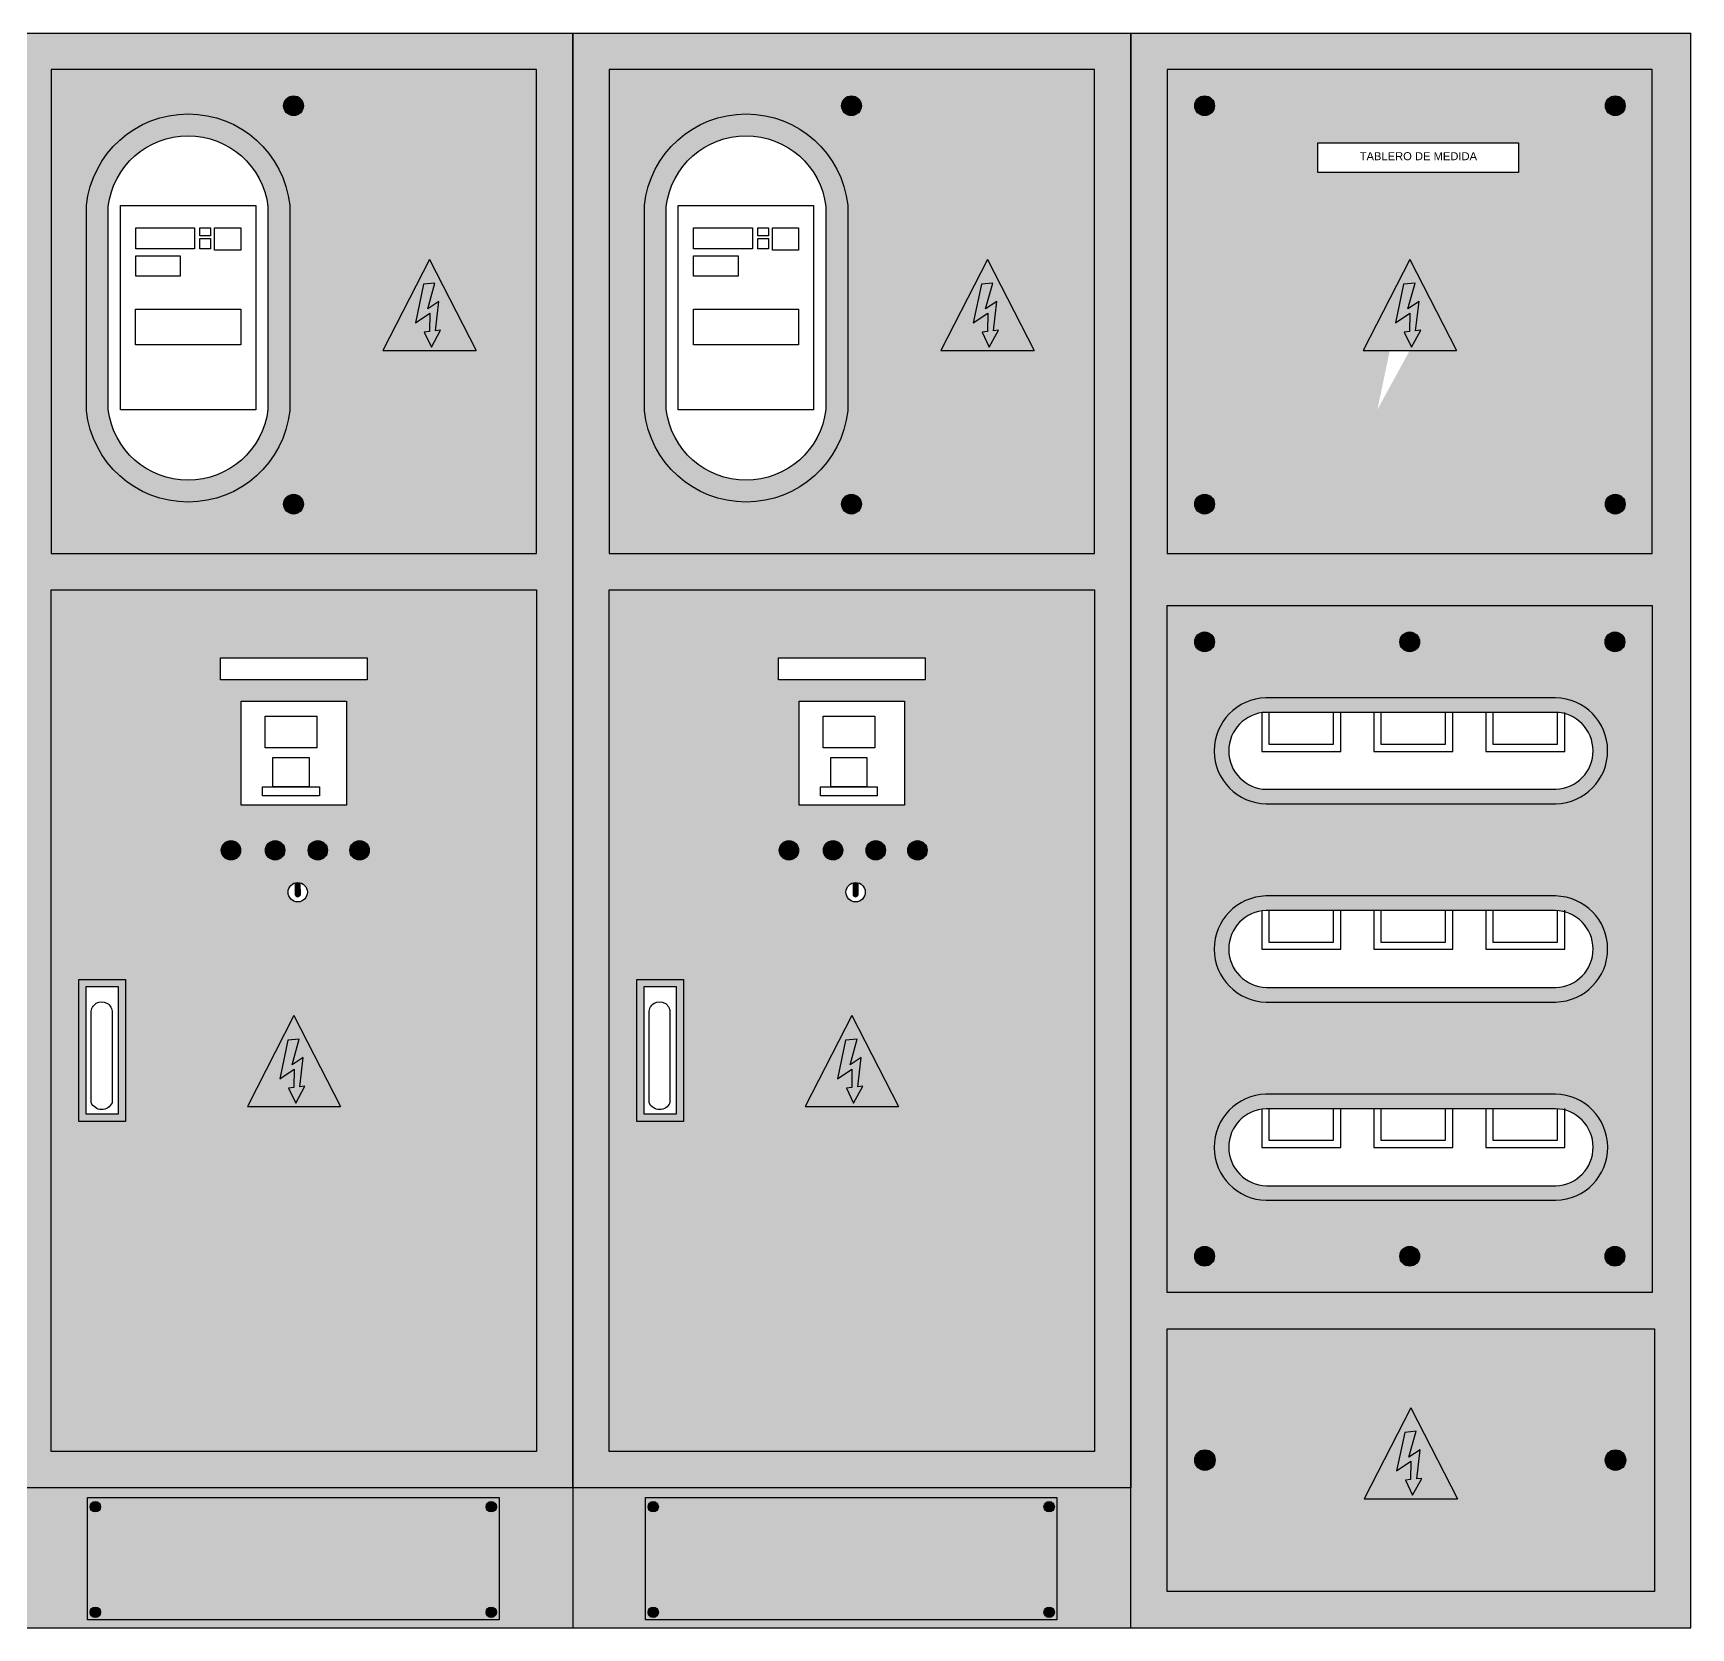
# Model space of a CAD drawing. Header units: metres. Extents: x 81 to 650, y -25 to 177.
# Drawn here: x 256.422 to 258.701, y 35.921 to 38.114 of the extents above; entities that cross this region are included whole.
import ezdxf

# ---------------------------------------------------------------- set-up
doc = ezdxf.new("R2010")
doc.units = ezdxf.units.M
doc.layers.add('EQUIPOS', color=7, linetype='Continuous', true_color=0xc7c7c7)
doc.layers.add('RE80', color=7, linetype='Continuous', lineweight=15)
doc.styles.add('ROMANS', font='arial.ttf')

msp = doc.modelspace()

# ---------------------------------------------------------------- hatches: boundary and pattern name
at = {"transparency": 33554687}
h = msp.add_hatch(color=256, dxfattribs=at)
h.dxf.hatch_style = 1
h.paths.add_polyline_path([(256.7666, 38.0141, 1), (256.7937, 38.0141, 1)])
h = msp.add_hatch(color=256, dxfattribs=at)
h.dxf.hatch_style = 1
h.paths.add_polyline_path([(257.5337, 38.0141, 1), (257.5608, 38.0141, 1)])
h = msp.add_hatch(color=256, dxfattribs=at)
h.dxf.hatch_style = 1
h.paths.add_polyline_path([(258.0191, 38.0141, 1), (258.0463, 38.0141, 1)])
h = msp.add_hatch(color=256, dxfattribs=at)
h.dxf.hatch_style = 1
h.paths.add_polyline_path([(258.5838, 38.0141, 1), (258.6109, 38.0141, 1)])
h = msp.add_hatch(color=256, dxfattribs=at)
h.dxf.hatch_style = 1
h.paths.add_polyline_path([(256.7749, 37.8773), (256.7749, 37.6247, -1), (256.4954, 37.5948), (256.4954, 37.8474, -1)])
h.paths.add_polyline_path([(256.7449, 37.8756), (256.7449, 37.623, -1), (256.5254, 37.5965), (256.5254, 37.8491, -1)], flags=16)
h.paths.add_polyline_path([(256.542, 37.8769), (256.7281, 37.8769), (256.7281, 37.5962), (256.542, 37.5962)], flags=0)
h.paths.add_polyline_path([(256.644, 37.8463), (256.644, 37.8173), (256.5632, 37.8173), (256.5632, 37.8463)], flags=0)
h.paths.add_polyline_path([(256.6513, 37.8463), (256.6661, 37.8463), (256.6661, 37.8354), (256.6513, 37.8354)], flags=0)
h.paths.add_polyline_path([(256.6713, 37.8463), (256.7075, 37.8463), (256.7075, 37.8156), (256.6713, 37.8156)], flags=0)
h.paths.add_polyline_path([(256.6513, 37.8317), (256.6661, 37.8317), (256.6661, 37.8176), (256.6513, 37.8176)], flags=0)
h.paths.add_polyline_path([(256.6241, 37.8079), (256.6241, 37.7799), (256.5632, 37.7799), (256.5632, 37.8079)], flags=0)
h.paths.add_polyline_path([(256.563, 37.7343), (256.7076, 37.7343), (256.7076, 37.6853), (256.563, 37.6853)], flags=0)
h = msp.add_hatch(color=256, dxfattribs=at)
h.dxf.hatch_style = 1
h.paths.add_polyline_path([(257.542, 37.6247, -1), (257.2625, 37.5948), (257.2625, 37.8474, -1), (257.542, 37.8773)])
h.paths.add_polyline_path([(257.512, 37.623, -1), (257.2925, 37.5965), (257.2925, 37.8491, -1), (257.512, 37.8756)], flags=16)
h.paths.add_polyline_path([(257.3302, 37.8463), (257.4111, 37.8463), (257.4111, 37.8173), (257.3302, 37.8173)], flags=0)
h.paths.add_polyline_path([(257.4183, 37.8463), (257.4331, 37.8463), (257.4331, 37.8354), (257.4183, 37.8354)], flags=0)
h.paths.add_polyline_path([(257.3302, 37.8079), (257.3912, 37.8079), (257.3912, 37.7799), (257.3302, 37.7799)], flags=0)
h.paths.add_polyline_path([(257.4183, 37.8317), (257.4331, 37.8317), (257.4331, 37.8176), (257.4183, 37.8176)], flags=0)
h.paths.add_polyline_path([(257.4384, 37.8463), (257.4746, 37.8463), (257.4746, 37.8156), (257.4384, 37.8156)], flags=0)
h.paths.add_polyline_path([(257.3301, 37.7343), (257.4746, 37.7343), (257.4746, 37.6853), (257.3301, 37.6853)], flags=0)
h = msp.add_hatch(color=2, dxfattribs=at)
h.dxf.hatch_style = 1
h.paths.add_polyline_path([(256.9672, 37.8026), (256.9031, 37.6774), (257.0313, 37.6774)])
h.paths.add_polyline_path([(256.9823, 37.7054), (256.9696, 37.6822), (256.9597, 37.703), (256.967, 37.7038), (256.9674, 37.729), (256.9476, 37.7157), (256.9587, 37.7686), (256.9744, 37.7703), (256.9647, 37.7347), (256.9799, 37.7449), (256.9754, 37.7046)], flags=16)
h = msp.add_hatch(color=2, dxfattribs=at)
h.dxf.hatch_style = 1
h.paths.add_polyline_path([(257.7343, 37.8026), (257.6702, 37.6774), (257.7984, 37.6774)])
h.paths.add_polyline_path([(257.7494, 37.7054), (257.7367, 37.6822), (257.7268, 37.703), (257.7341, 37.7038), (257.7345, 37.729), (257.7147, 37.7157), (257.7258, 37.7686), (257.7415, 37.7703), (257.7317, 37.7347), (257.747, 37.7449), (257.7424, 37.7046)], flags=16)
h = msp.add_hatch(color=2, dxfattribs=at)
h.dxf.hatch_style = 1
h.paths.add_polyline_path([(258.3148, 37.8026), (258.2507, 37.6774), (258.3789, 37.6774)])
h.paths.add_polyline_path([(258.3299, 37.7054), (258.3172, 37.6822), (258.3073, 37.703), (258.3146, 37.7038), (258.315, 37.729), (258.2952, 37.7157), (258.3063, 37.7686), (258.322, 37.7703), (258.3122, 37.7347), (258.3275, 37.7449), (258.3229, 37.7046)], flags=16)
h = msp.add_hatch(color=256, dxfattribs=at)
h.dxf.hatch_style = 1
h.paths.add_polyline_path([(256.9799, 37.7449), (256.9647, 37.7347), (256.9744, 37.7703), (256.9587, 37.7686), (256.9476, 37.7157), (256.9674, 37.729), (256.967, 37.7038), (256.9597, 37.703), (256.9696, 37.6822), (256.9823, 37.7054), (256.9754, 37.7046)])
h = msp.add_hatch(color=256, dxfattribs=at)
h.dxf.hatch_style = 1
h.paths.add_polyline_path([(257.747, 37.7449), (257.7317, 37.7347), (257.7415, 37.7703), (257.7258, 37.7686), (257.7147, 37.7157), (257.7345, 37.729), (257.7341, 37.7038), (257.7268, 37.703), (257.7367, 37.6822), (257.7494, 37.7054), (257.7424, 37.7046)])
h = msp.add_hatch(color=256, dxfattribs=at)
h.dxf.hatch_style = 1
h.paths.add_polyline_path([(258.3275, 37.7449), (258.3122, 37.7347), (258.322, 37.7703), (258.3063, 37.7686), (258.2952, 37.7157), (258.315, 37.729), (258.3146, 37.7038), (258.3073, 37.703), (258.3172, 37.6822), (258.3299, 37.7054), (258.3229, 37.7046)])
h = msp.add_hatch(color=256, dxfattribs=at)
h.dxf.hatch_style = 1
h.paths.add_polyline_path([(256.7666, 37.4664, 1), (256.7937, 37.4664, 1)])
h = msp.add_hatch(color=256, dxfattribs=at)
h.dxf.hatch_style = 1
h.paths.add_polyline_path([(257.5608, 37.4664, 1), (257.5337, 37.4664, 1)])
h = msp.add_hatch(color=256, dxfattribs=at)
h.dxf.hatch_style = 1
h.paths.add_polyline_path([(258.0191, 37.4664, 1), (258.0463, 37.4664, 1)])
h = msp.add_hatch(color=256, dxfattribs=at)
h.dxf.hatch_style = 1
h.paths.add_polyline_path([(258.5838, 37.4664, 1), (258.6109, 37.4664, 1)])
h = msp.add_hatch(color=256, dxfattribs=at)
h.dxf.hatch_style = 1
h.paths.add_polyline_path([(258.0191, 37.277, 1), (258.0463, 37.277, 1)])
h = msp.add_hatch(color=256, dxfattribs=at)
h.dxf.hatch_style = 1
h.paths.add_polyline_path([(258.3012, 37.277, 1), (258.3283, 37.277, 1)])
h = msp.add_hatch(color=256, dxfattribs=at)
h.dxf.hatch_style = 1
h.paths.add_polyline_path([(258.5833, 37.277, 1), (258.6104, 37.277, 1)])
h = msp.add_hatch(color=256, dxfattribs=at)
h.dxf.hatch_style = 1
h.paths.add_polyline_path([(258.5153, 37.2001), (258.117, 37.2001, 0.978397), (258.1175, 37.0543), (258.5158, 37.0543, 0.978397)])
h.paths.add_polyline_path([(258.5151, 37.1801, -0.97469), (258.5155, 37.0743), (258.1177, 37.0743, -0.97469), (258.1173, 37.1801)], flags=16)
h = msp.add_hatch(color=3, dxfattribs=at)
h.dxf.hatch_style = 1
h.paths.add_polyline_path([(256.6809, 36.9904, 1), (256.7074, 36.9904, 1)])
h = msp.add_hatch(color=1, dxfattribs=at)
h.dxf.hatch_style = 1
h.paths.add_polyline_path([(256.7415, 36.9904, 1), (256.768, 36.9904, 1)])
h = msp.add_hatch(color=3, dxfattribs=at)
h.dxf.hatch_style = 1
h.paths.add_polyline_path([(256.8003, 36.9904, 1), (256.8268, 36.9904, 1)])
h = msp.add_hatch(color=1, dxfattribs=at)
h.dxf.hatch_style = 1
h.paths.add_polyline_path([(256.8576, 36.9904, 1), (256.8841, 36.9904, 1)])
h = msp.add_hatch(color=3, dxfattribs=at)
h.dxf.hatch_style = 1
h.paths.add_polyline_path([(257.4745, 36.9904, 1), (257.448, 36.9904, 1)])
h = msp.add_hatch(color=1, dxfattribs=at)
h.dxf.hatch_style = 1
h.paths.add_polyline_path([(257.5086, 36.9904, 1), (257.5351, 36.9904, 1)])
h = msp.add_hatch(color=3, dxfattribs=at)
h.dxf.hatch_style = 1
h.paths.add_polyline_path([(257.5673, 36.9904, 1), (257.5938, 36.9904, 1)])
h = msp.add_hatch(color=1, dxfattribs=at)
h.dxf.hatch_style = 1
h.paths.add_polyline_path([(257.6247, 36.9904, 1), (257.6512, 36.9904, 1)])
h = msp.add_hatch(color=256, dxfattribs=at)
h.dxf.hatch_style = 1
h.paths.add_polyline_path([(256.7889, 36.9457, 0.123319), (256.7825, 36.9456), (256.7825, 36.9287, 0.65525), (256.789, 36.9288)])
h = msp.add_hatch(color=256, dxfattribs=at)
h.dxf.hatch_style = 1
h.paths.add_polyline_path([(257.556, 36.9457, 0.123319), (257.5496, 36.9456), (257.5496, 36.9287, 0.65525), (257.5561, 36.9288)])
h = msp.add_hatch(color=256, dxfattribs=at)
h.dxf.hatch_style = 1
h.paths.add_polyline_path([(258.5153, 36.9276), (258.117, 36.9276, 0.978397), (258.1175, 36.7818), (258.5158, 36.7818, 0.978397)])
h.paths.add_polyline_path([(258.5151, 36.9076, -0.97469), (258.5155, 36.8018), (258.1177, 36.8018, -0.97469), (258.1173, 36.9076)], flags=16)
h = msp.add_hatch(color=256, dxfattribs=at)
h.dxf.hatch_style = 1
h.paths.add_polyline_path([(256.5492, 36.813), (256.4851, 36.813), (256.4851, 36.6175), (256.5492, 36.6175)])
h.paths.add_polyline_path([(256.4951, 36.803), (256.5392, 36.803), (256.5392, 36.6275), (256.4951, 36.6275)], flags=16)
h = msp.add_hatch(color=256, dxfattribs=at)
h.dxf.hatch_style = 1
h.paths.add_polyline_path([(257.3162, 36.813), (257.2522, 36.813), (257.2522, 36.6175), (257.3162, 36.6175)])
h.paths.add_polyline_path([(257.2622, 36.803), (257.3062, 36.803), (257.3062, 36.6275), (257.2622, 36.6275)], flags=16)
h = msp.add_hatch(color=2, dxfattribs=at)
h.dxf.hatch_style = 1
h.paths.add_polyline_path([(256.7166, 36.638), (256.8447, 36.638), (256.7806, 36.7632)])
h.paths.add_polyline_path([(256.7878, 36.7309), (256.7781, 36.6953), (256.7933, 36.7055), (256.7888, 36.6653), (256.7957, 36.666), (256.7831, 36.6428), (256.7732, 36.6636), (256.7804, 36.6644), (256.7808, 36.6896), (256.7611, 36.6763), (256.7722, 36.7293)], flags=16)
h = msp.add_hatch(color=2, dxfattribs=at)
h.dxf.hatch_style = 1
h.paths.add_polyline_path([(257.4836, 36.638), (257.6118, 36.638), (257.5477, 36.7632)])
h.paths.add_polyline_path([(257.5549, 36.7309), (257.5452, 36.6953), (257.5604, 36.7055), (257.5559, 36.6653), (257.5628, 36.666), (257.5502, 36.6428), (257.5402, 36.6636), (257.5475, 36.6644), (257.5479, 36.6896), (257.5282, 36.6763), (257.5392, 36.7293)], flags=16)
h = msp.add_hatch(color=256, dxfattribs=at)
h.dxf.hatch_style = 1
h.paths.add_polyline_path([(256.7808, 36.6896), (256.7804, 36.6644), (256.7732, 36.6636), (256.7831, 36.6428), (256.7957, 36.666), (256.7888, 36.6653), (256.7933, 36.7055), (256.7781, 36.6953), (256.7878, 36.7309), (256.7722, 36.7293), (256.7611, 36.6763)])
h = msp.add_hatch(color=256, dxfattribs=at)
h.dxf.hatch_style = 1
h.paths.add_polyline_path([(257.5479, 36.6896), (257.5475, 36.6644), (257.5402, 36.6636), (257.5502, 36.6428), (257.5628, 36.666), (257.5559, 36.6653), (257.5604, 36.7055), (257.5452, 36.6953), (257.5549, 36.7309), (257.5392, 36.7293), (257.5282, 36.6763)])
h = msp.add_hatch(color=256, dxfattribs=at)
h.dxf.hatch_style = 1
h.paths.add_polyline_path([(258.5153, 36.6551), (258.117, 36.6551, 0.978397), (258.1175, 36.5092), (258.5158, 36.5092, 0.978397)])
h.paths.add_polyline_path([(258.5151, 36.6351, -0.97469), (258.5155, 36.5292), (258.1177, 36.5292, -0.97469), (258.1173, 36.6351)], flags=16)
h = msp.add_hatch(color=256, dxfattribs=at)
h.dxf.hatch_style = 1
h.paths.add_polyline_path([(258.0191, 36.4323, 1), (258.0463, 36.4323, 1)])
h = msp.add_hatch(color=256, dxfattribs=at)
h.dxf.hatch_style = 1
h.paths.add_polyline_path([(258.3012, 36.4323, 1), (258.3283, 36.4323, 1)])
h = msp.add_hatch(color=256, dxfattribs=at)
h.dxf.hatch_style = 1
h.paths.add_polyline_path([(258.5833, 36.4323, 1), (258.6104, 36.4323, 1)])
h = msp.add_hatch(color=2, dxfattribs=at)
h.dxf.hatch_style = 1
h.paths.add_polyline_path([(258.3163, 36.224), (258.2522, 36.0988), (258.3803, 36.0988)])
h.paths.add_polyline_path([(258.3314, 36.1268), (258.3187, 36.1036), (258.3088, 36.1244), (258.316, 36.1252), (258.3164, 36.1504), (258.2967, 36.1371), (258.3078, 36.1901), (258.3234, 36.1917), (258.3137, 36.1561), (258.3289, 36.1663), (258.3244, 36.1261)], flags=16)
h = msp.add_hatch(color=256, dxfattribs=at)
h.dxf.hatch_style = 1
h.paths.add_polyline_path([(258.3289, 36.1663), (258.3137, 36.1561), (258.3234, 36.1917), (258.3078, 36.1901), (258.2967, 36.1371), (258.3164, 36.1504), (258.316, 36.1252), (258.3088, 36.1244), (258.3187, 36.1036), (258.3314, 36.1268), (258.3244, 36.1261)])
h = msp.add_hatch(color=256, dxfattribs=at)
h.dxf.hatch_style = 1
h.paths.add_polyline_path([(258.0474, 36.152, 1), (258.0191, 36.152, 1)])
h = msp.add_hatch(color=256, dxfattribs=at)
h.dxf.hatch_style = 1
h.paths.add_polyline_path([(258.6118, 36.152, 1), (258.5836, 36.152, 1)])
h = msp.add_hatch(color=256, dxfattribs=at)
h.dxf.hatch_style = 1
h.paths.add_polyline_path([(256.5147, 36.0879, 1), (256.5004, 36.0879, 1)])
h = msp.add_hatch(color=256, dxfattribs=at)
h.dxf.hatch_style = 1
h.paths.add_polyline_path([(257.0591, 36.0879, 1), (257.0448, 36.0879, 1)])
h = msp.add_hatch(color=256, dxfattribs=at)
h.dxf.hatch_style = 1
h.paths.add_polyline_path([(257.2818, 36.0879, 1), (257.2675, 36.0879, 1)])
h = msp.add_hatch(color=256, dxfattribs=at)
h.dxf.hatch_style = 1
h.paths.add_polyline_path([(257.8119, 36.0879, 1), (257.8261, 36.0879, 1)])
h = msp.add_hatch(color=256, dxfattribs=at)
h.dxf.hatch_style = 1
h.paths.add_polyline_path([(256.5147, 35.9427, 1), (256.5004, 35.9427, 1)])
h = msp.add_hatch(color=256, dxfattribs=at)
h.dxf.hatch_style = 1
h.paths.add_polyline_path([(257.0448, 35.9427, 1), (257.0591, 35.9427, 1)])
h = msp.add_hatch(color=256, dxfattribs=at)
h.dxf.hatch_style = 1
h.paths.add_polyline_path([(257.2675, 35.9427, 1), (257.2818, 35.9427, 1)])
h = msp.add_hatch(color=256, dxfattribs=at)
h.dxf.hatch_style = 1
h.paths.add_polyline_path([(257.8119, 35.9427, 1), (257.8261, 35.9427, 1)])
at = {"layer": 'EQUIPOS', "transparency": 33554687}
h = msp.add_hatch(color=256, dxfattribs=at)
h.dxf.hatch_style = 1
h.paths.add_polyline_path([(257.1642, 38.114), (256.3971, 38.114), (256.3971, 36.114), (257.1642, 36.114)])
h.paths.add_polyline_path([(256.4471, 37.3986), (256.4471, 38.064), (257.1142, 38.064), (257.1142, 37.3986)], flags=16)
h.paths.add_polyline_path([(257.1142, 37.3486), (257.1142, 36.164), (256.4471, 36.164), (256.4471, 37.3486)], flags=16)
h.paths.add_polyline_path([(256.4954, 37.5948), (256.4954, 37.8773, -0.898837), (256.7749, 37.8773), (256.7749, 37.5948, -0.898837)], flags=0)
h.paths.add_polyline_path([(256.5254, 37.5965), (256.5254, 37.8756, -0.886621), (256.7449, 37.8756), (256.7449, 37.5965, -0.886621)], flags=0)
h.paths.add_polyline_path([(256.6799, 37.2549), (256.8813, 37.2549), (256.8813, 37.2249), (256.6799, 37.2249)], flags=0)
h.paths.add_polyline_path([(256.7666, 37.4664, -1), (256.7937, 37.4664, -1)], flags=0)
h.paths.add_polyline_path([(256.542, 37.5962), (256.542, 37.8769), (256.7281, 37.8769), (256.7281, 37.5962)], flags=0)
h.paths.add_polyline_path([(256.7082, 37.1957), (256.8531, 37.1957), (256.8531, 37.0525), (256.7082, 37.0525)], flags=0)
h.paths.add_polyline_path([(256.741, 37.1747), (256.812, 37.1747), (256.812, 37.1315), (256.741, 37.1315)], flags=0)
h.paths.add_polyline_path([(256.563, 37.6853), (256.563, 37.7343), (256.7076, 37.7343), (256.7076, 37.6853)], flags=0)
h.paths.add_polyline_path([(256.7517, 37.1181), (256.8014, 37.1181), (256.8014, 37.0778), (256.8157, 37.0778), (256.8157, 37.0654), (256.7374, 37.0654), (256.7374, 37.0778), (256.7517, 37.0778)], flags=0)
h.paths.add_polyline_path([(256.7074, 36.9904, -1), (256.6809, 36.9904, -1)], flags=0)
h.paths.add_polyline_path([(256.5632, 37.7799), (256.5632, 37.8079), (256.6241, 37.8079), (256.6241, 37.7799)], flags=0)
h.paths.add_polyline_path([(256.768, 36.9904, -1), (256.7415, 36.9904, -1)], flags=0)
h.paths.add_polyline_path([(256.9031, 37.6774), (256.9672, 37.8026), (257.0313, 37.6774)], flags=0)
h.paths.add_polyline_path([(256.5632, 37.8173), (256.5632, 37.8463), (256.644, 37.8463), (256.644, 37.8173)], flags=0)
h.paths.add_polyline_path([(256.8268, 36.9904, -1), (256.8003, 36.9904, -1)], flags=0)
h.paths.add_polyline_path([(256.6513, 37.8176), (256.6513, 37.8317), (256.6513, 37.8463), (256.6661, 37.8463), (256.7075, 37.8463), (256.7075, 37.8156), (256.6661, 37.8156), (256.6661, 37.8176)], flags=0)
h.paths.add_polyline_path([(256.8841, 36.9904, -1), (256.8576, 36.9904, -1)], flags=0)
h.paths.add_polyline_path([(256.7991, 36.9328, -1), (256.7726, 36.9328, -1)], flags=0)
h.paths.add_polyline_path([(256.9696, 37.6822), (256.9597, 37.703), (256.967, 37.7038), (256.9674, 37.729), (256.9476, 37.7157), (256.9587, 37.7686), (256.9744, 37.7703), (256.9647, 37.7347), (256.9799, 37.7449), (256.9754, 37.7046), (256.9823, 37.7054)], flags=0)
h.paths.add_polyline_path([(256.5492, 36.813), (256.5492, 36.6175), (256.4851, 36.6175), (256.4851, 36.813)], flags=0)
h.paths.add_polyline_path([(256.5392, 36.803), (256.5392, 36.6275), (256.4951, 36.6275), (256.4951, 36.803)], flags=0)
h.paths.add_polyline_path([(256.5306, 36.7678), (256.5306, 36.6434, -0.661068), (256.5019, 36.6435), (256.5019, 36.7671, -1.026294)], flags=0)
h.paths.add_polyline_path([(256.7806, 36.7632), (256.8447, 36.638), (256.7166, 36.638)], flags=0)
h.paths.add_polyline_path([(256.7666, 38.0141, -1), (256.7937, 38.0141, -1)], flags=0)
h.paths.add_polyline_path([(256.7722, 36.7293), (256.7878, 36.7309), (256.7781, 36.6953), (256.7933, 36.7055), (256.7888, 36.6653), (256.7957, 36.666), (256.7831, 36.6428), (256.7732, 36.6636), (256.7804, 36.6644), (256.7808, 36.6896), (256.7611, 36.6763)], flags=0)
h = msp.add_hatch(color=256, dxfattribs=at)
h.dxf.hatch_style = 1
h.paths.add_polyline_path([(257.9313, 38.114), (257.1642, 38.114), (257.1642, 36.114), (257.9313, 36.114)])
h.paths.add_polyline_path([(257.2142, 37.3486), (257.8813, 37.3486), (257.8813, 36.164), (257.2142, 36.164)], flags=16)
h.paths.add_polyline_path([(257.2522, 36.813), (257.3162, 36.813), (257.3162, 36.6175), (257.2522, 36.6175)], flags=0)
h.paths.add_polyline_path([(257.2622, 36.803), (257.3062, 36.803), (257.3062, 36.6275), (257.2622, 36.6275)], flags=0)
h.paths.add_polyline_path([(257.2977, 36.7678), (257.2977, 36.6434, -0.661068), (257.269, 36.6435), (257.269, 36.7671, -1.026294)], flags=0)
h.paths.add_polyline_path([(257.4745, 36.9904, -1), (257.448, 36.9904, -1)], flags=0)
h.paths.add_polyline_path([(257.4752, 37.0525), (257.4752, 37.1957), (257.6202, 37.1957), (257.6202, 37.0525)], flags=0)
h.paths.add_polyline_path([(257.5351, 36.9904, -1), (257.5086, 36.9904, -1)], flags=0)
h.paths.add_polyline_path([(257.5044, 37.0654), (257.5044, 37.0778), (257.5187, 37.0778), (257.5187, 37.1181), (257.5684, 37.1181), (257.5684, 37.0778), (257.5827, 37.0778), (257.5827, 37.0654)], flags=0)
h.paths.add_polyline_path([(257.5662, 36.9328, -1), (257.5397, 36.9328, -1)], flags=0)
h.paths.add_polyline_path([(257.5081, 37.1315), (257.5081, 37.1747), (257.5791, 37.1747), (257.5791, 37.1315)], flags=0)
h.paths.add_polyline_path([(257.5938, 36.9904, -1), (257.5673, 36.9904, -1)], flags=0)
h.paths.add_polyline_path([(257.447, 37.2249), (257.447, 37.2549), (257.6484, 37.2549), (257.6484, 37.2249)], flags=0)
h.paths.add_polyline_path([(257.5477, 36.7632), (257.6118, 36.638), (257.4836, 36.638)], flags=0)
h.paths.add_polyline_path([(257.5392, 36.7293), (257.5549, 36.7309), (257.5452, 36.6953), (257.5604, 36.7055), (257.5559, 36.6653), (257.5628, 36.666), (257.5502, 36.6428), (257.5402, 36.6636), (257.5475, 36.6644), (257.5479, 36.6896), (257.5282, 36.6763)], flags=0)
h.paths.add_polyline_path([(257.6512, 36.9904, -1), (257.6247, 36.9904, -1)], flags=0)
h.paths.add_polyline_path([(257.2142, 37.3986), (257.2142, 38.064), (257.8813, 38.064), (257.8813, 37.3986)], flags=16)
h.paths.add_polyline_path([(257.2625, 37.5948), (257.2625, 37.8773, -0.898837), (257.542, 37.8773), (257.542, 37.5948, -0.898837)], flags=0)
h.paths.add_polyline_path([(257.2925, 37.5965), (257.2925, 37.8756, -0.886621), (257.512, 37.8756), (257.512, 37.5965, -0.886621)], flags=0)
h.paths.add_polyline_path([(257.5337, 37.4664, -1), (257.5608, 37.4664, -1)], flags=0)
h.paths.add_polyline_path([(257.3091, 37.5962), (257.3091, 37.8769), (257.4952, 37.8769), (257.4952, 37.5962)], flags=0)
h.paths.add_polyline_path([(257.3301, 37.6853), (257.3301, 37.7343), (257.4746, 37.7343), (257.4746, 37.6853)], flags=0)
h.paths.add_polyline_path([(257.3302, 37.7799), (257.3302, 37.8079), (257.3912, 37.8079), (257.3912, 37.7799)], flags=0)
h.paths.add_polyline_path([(257.6702, 37.6774), (257.7343, 37.8026), (257.7984, 37.6774)], flags=0)
h.paths.add_polyline_path([(257.3302, 37.8173), (257.3302, 37.8463), (257.4111, 37.8463), (257.4111, 37.8173)], flags=0)
h.paths.add_polyline_path([(257.4183, 37.8176), (257.4183, 37.8317), (257.4183, 37.8463), (257.4331, 37.8463), (257.4746, 37.8463), (257.4746, 37.8156), (257.4331, 37.8156), (257.4331, 37.8176)], flags=0)
h.paths.add_polyline_path([(257.7367, 37.6822), (257.7268, 37.703), (257.7341, 37.7038), (257.7345, 37.729), (257.7147, 37.7157), (257.7258, 37.7686), (257.7415, 37.7703), (257.7317, 37.7347), (257.747, 37.7449), (257.7424, 37.7046), (257.7494, 37.7054)], flags=0)
h.paths.add_polyline_path([(257.5337, 38.0141, -1), (257.5608, 38.0141, -1)], flags=0)
h = msp.add_hatch(color=256, dxfattribs=at)
h.dxf.hatch_style = 1
h.paths.add_polyline_path([(258.7013, 38.114), (257.9313, 38.114), (257.9313, 35.9214), (258.7013, 35.9214)])
h.paths.add_polyline_path([(257.9813, 36.3826), (258.6483, 36.3826), (258.6483, 37.3268), (257.9813, 37.3268)], flags=16)
h.paths.add_polyline_path([(258.6483, 37.3986), (258.6483, 38.064), (257.9813, 38.064), (257.9813, 37.3986)], flags=16)
h.paths.add_polyline_path([(258.117, 37.2001), (258.5126, 37.2001, -0.996885), (258.5158, 37.0543), (258.1202, 37.0543, -0.996885)], flags=0)
h.paths.add_polyline_path([(258.1173, 37.1801), (258.5178, 37.1801), (258.5178, 37.0743), (258.12, 37.0743, -0.996344)], flags=0)
h.paths.add_polyline_path([(258.2507, 37.6774), (258.3148, 37.8026), (258.3789, 37.6774)], flags=0)
h.paths.add_polyline_path([(258.117, 36.9276), (258.5126, 36.9276, -0.996885), (258.5158, 36.7818), (258.1202, 36.7818, -0.996885)], flags=0)
h.paths.add_polyline_path([(258.3063, 37.7686), (258.322, 37.7703), (258.3122, 37.7347), (258.3275, 37.7449), (258.3229, 37.7046), (258.3299, 37.7054), (258.2703, 37.5963)], flags=0)
h.paths.add_polyline_path([(258.1173, 36.9076), (258.5178, 36.9076), (258.5178, 36.8018), (258.12, 36.8018, -0.996344)], flags=0)
h.paths.add_polyline_path([(258.1882, 37.9224), (258.1882, 37.9631), (258.4642, 37.9631), (258.4642, 37.9224)], flags=0)
h.paths.add_polyline_path([(258.117, 36.6551), (258.5126, 36.6551, -0.996885), (258.5158, 36.5092), (258.1202, 36.5092, -0.996885)], flags=0)
h.paths.add_polyline_path([(258.1173, 36.6351), (258.5178, 36.6351), (258.5178, 36.5292), (258.12, 36.5292, -0.996344)], flags=0)
h.paths.add_polyline_path([(257.9813, 36.3326), (258.6513, 36.3326), (258.6513, 35.9714), (257.9813, 35.9714)], flags=16)
h.paths.add_polyline_path([(258.3163, 36.224), (258.3803, 36.0988), (258.2522, 36.0988)], flags=0)
h.paths.add_polyline_path([(258.3078, 36.1901), (258.3234, 36.1917), (258.3137, 36.1561), (258.3289, 36.1663), (258.3244, 36.1261), (258.3314, 36.1268), (258.2717, 36.0177)], flags=0)
h.paths.add_polyline_path([(258.2429, 37.9332), (258.4098, 37.9332), (258.4098, 37.9559), (258.2429, 37.9559)], flags=8)
h = msp.add_hatch(color=256, dxfattribs=at)
h.dxf.hatch_style = 1
h.paths.add_polyline_path([(257.1142, 38.064), (256.4471, 38.064), (256.4471, 37.3986), (257.1142, 37.3986)])
h.paths.add_polyline_path([(256.9031, 37.6774), (256.9672, 37.8026), (257.0313, 37.6774)], flags=16)
h.paths.add_polyline_path([(256.9696, 37.6822), (256.9597, 37.703), (256.967, 37.7038), (256.9674, 37.729), (256.9476, 37.7157), (256.9587, 37.7686), (256.9744, 37.7703), (256.9647, 37.7347), (256.9799, 37.7449), (256.9754, 37.7046), (256.9823, 37.7054)], flags=0)
h.paths.add_polyline_path([(256.7937, 37.4664, -1), (256.7666, 37.4664, -1)], flags=16)
h.paths.add_polyline_path([(256.4954, 37.5948), (256.4954, 37.8773, -0.898837), (256.7749, 37.8773), (256.7749, 37.5948, -0.898837)], flags=16)
h.paths.add_polyline_path([(256.5254, 37.5965), (256.5254, 37.8756, -0.886621), (256.7449, 37.8756), (256.7449, 37.5965, -0.886621)], flags=0)
h.paths.add_polyline_path([(256.7281, 37.5962), (256.542, 37.5962), (256.542, 37.8769), (256.7281, 37.8769)], flags=0)
h.paths.add_polyline_path([(256.7076, 37.6853), (256.563, 37.6853), (256.563, 37.7343), (256.7076, 37.7343)], flags=0)
h.paths.add_polyline_path([(256.7075, 37.8156), (256.6661, 37.8156), (256.6661, 37.8176), (256.6513, 37.8176), (256.6513, 37.8317), (256.6513, 37.8463), (256.6661, 37.8463), (256.7075, 37.8463)], flags=0)
h.paths.add_polyline_path([(256.6241, 37.7799), (256.5632, 37.7799), (256.5632, 37.8079), (256.6241, 37.8079)], flags=0)
h.paths.add_polyline_path([(256.644, 37.8173), (256.5632, 37.8173), (256.5632, 37.8463), (256.644, 37.8463)], flags=0)
h.paths.add_polyline_path([(256.7666, 38.0141, -1), (256.7937, 38.0141, -1)], flags=16)
h = msp.add_hatch(color=256, dxfattribs=at)
h.dxf.hatch_style = 1
h.paths.add_polyline_path([(257.8813, 38.064), (257.2142, 38.064), (257.2142, 37.3986), (257.8813, 37.3986)])
h.paths.add_polyline_path([(257.5337, 37.4664, -1), (257.5608, 37.4664, -1)], flags=16)
h.paths.add_polyline_path([(257.6702, 37.6774), (257.7343, 37.8026), (257.7984, 37.6774)], flags=16)
h.paths.add_polyline_path([(257.2625, 37.5948), (257.2625, 37.8773, -0.898837), (257.542, 37.8773), (257.542, 37.5948, -0.898837)], flags=16)
h.paths.add_polyline_path([(257.7367, 37.6822), (257.7268, 37.703), (257.7341, 37.7038), (257.7345, 37.729), (257.7147, 37.7157), (257.7258, 37.7686), (257.7415, 37.7703), (257.7317, 37.7347), (257.747, 37.7449), (257.7424, 37.7046), (257.7494, 37.7054)], flags=0)
h.paths.add_polyline_path([(257.2925, 37.5965), (257.2925, 37.8756, -0.886621), (257.512, 37.8756), (257.512, 37.5965, -0.886621)], flags=0)
h.paths.add_polyline_path([(257.4952, 37.5962), (257.3091, 37.5962), (257.3091, 37.8769), (257.4952, 37.8769)], flags=0)
h.paths.add_polyline_path([(257.4746, 37.6853), (257.3301, 37.6853), (257.3301, 37.7343), (257.4746, 37.7343)], flags=0)
h.paths.add_polyline_path([(257.4746, 37.8156), (257.4331, 37.8156), (257.4331, 37.8176), (257.4183, 37.8176), (257.4183, 37.8317), (257.4183, 37.8463), (257.4331, 37.8463), (257.4746, 37.8463)], flags=0)
h.paths.add_polyline_path([(257.3912, 37.7799), (257.3302, 37.7799), (257.3302, 37.8079), (257.3912, 37.8079)], flags=0)
h.paths.add_polyline_path([(257.4111, 37.8173), (257.3302, 37.8173), (257.3302, 37.8463), (257.4111, 37.8463)], flags=0)
h.paths.add_polyline_path([(257.5337, 38.0141, -1), (257.5608, 38.0141, -1)], flags=16)
h = msp.add_hatch(color=256, dxfattribs=at)
h.dxf.hatch_style = 1
h.paths.add_polyline_path([(257.9813, 37.3986), (258.6483, 37.3986), (258.6483, 38.064), (257.9813, 38.064)])
h.paths.add_polyline_path([(258.2507, 37.6774), (258.3148, 37.8026), (258.3789, 37.6774)], flags=16)
h.paths.add_polyline_path([(258.1882, 37.9631), (258.4642, 37.9631), (258.4642, 37.9224), (258.1882, 37.9224)], flags=16)
h.paths.add_polyline_path([(258.3063, 37.7686), (258.322, 37.7703), (258.3122, 37.7347), (258.3275, 37.7449), (258.3229, 37.7046), (258.3299, 37.7054), (258.2703, 37.5963)], flags=16)
h.paths.add_polyline_path([(258.2429, 37.9332), (258.4098, 37.9332), (258.4098, 37.9559), (258.2429, 37.9559)], flags=8)
h = msp.add_hatch(color=256, dxfattribs=at)
h.dxf.hatch_style = 1
h.paths.add_polyline_path([(257.1142, 37.3486), (256.4471, 37.3486), (256.4471, 36.164), (257.1142, 36.164)])
h.paths.add_polyline_path([(256.7082, 37.1957), (256.8531, 37.1957), (256.8531, 37.0525), (256.7082, 37.0525)], flags=16)
h.paths.add_polyline_path([(256.7074, 36.9904, -1), (256.6809, 36.9904, -1)], flags=16)
h.paths.add_polyline_path([(256.6799, 37.2249), (256.6799, 37.2549), (256.8813, 37.2549), (256.8813, 37.2249)], flags=16)
h.paths.add_polyline_path([(256.7374, 37.0778), (256.7517, 37.0778), (256.7517, 37.1181), (256.8014, 37.1181), (256.8014, 37.0778), (256.8157, 37.0778), (256.8157, 37.0654), (256.7374, 37.0654)], flags=0)
h.paths.add_polyline_path([(256.741, 37.1315), (256.741, 37.1747), (256.812, 37.1747), (256.812, 37.1315)], flags=0)
h.paths.add_polyline_path([(256.768, 36.9904, -1), (256.7415, 36.9904, -1)], flags=16)
h.paths.add_polyline_path([(256.8268, 36.9904, -1), (256.8003, 36.9904, -1)], flags=16)
h.paths.add_polyline_path([(256.7991, 36.9328, -1), (256.7726, 36.9328, -1)], flags=16)
h.paths.add_polyline_path([(256.5492, 36.813), (256.5492, 36.6175), (256.4851, 36.6175), (256.4851, 36.813)], flags=16)
h.paths.add_polyline_path([(256.5392, 36.803), (256.5392, 36.6275), (256.4951, 36.6275), (256.4951, 36.803)], flags=0)
h.paths.add_polyline_path([(256.5306, 36.7678), (256.5306, 36.6434, -0.661068), (256.5019, 36.6435), (256.5019, 36.7671, -1.026294)], flags=0)
h.paths.add_polyline_path([(256.8841, 36.9904, -1), (256.8576, 36.9904, -1)], flags=16)
h.paths.add_polyline_path([(256.7806, 36.7632), (256.8447, 36.638), (256.7166, 36.638)], flags=16)
h.paths.add_polyline_path([(256.7722, 36.7293), (256.7878, 36.7309), (256.7781, 36.6953), (256.7933, 36.7055), (256.7888, 36.6653), (256.7957, 36.666), (256.7831, 36.6428), (256.7732, 36.6636), (256.7804, 36.6644), (256.7808, 36.6896), (256.7611, 36.6763)], flags=0)
h = msp.add_hatch(color=256, dxfattribs=at)
h.dxf.hatch_style = 1
h.paths.add_polyline_path([(257.8813, 37.3486), (257.2142, 37.3486), (257.2142, 36.164), (257.8813, 36.164)])
h.paths.add_polyline_path([(257.3162, 36.6175), (257.2522, 36.6175), (257.2522, 36.813), (257.3162, 36.813)], flags=16)
h.paths.add_polyline_path([(257.3062, 36.6275), (257.2622, 36.6275), (257.2622, 36.803), (257.3062, 36.803)], flags=0)
h.paths.add_polyline_path([(257.269, 36.6435), (257.269, 36.7671, -1.026294), (257.2977, 36.7678), (257.2977, 36.6434, -0.661068)], flags=0)
h.paths.add_polyline_path([(257.4836, 36.638), (257.5477, 36.7632), (257.6118, 36.638)], flags=16)
h.paths.add_polyline_path([(257.5502, 36.6428), (257.5402, 36.6636), (257.5475, 36.6644), (257.5479, 36.6896), (257.5282, 36.6763), (257.5392, 36.7293), (257.5549, 36.7309), (257.5452, 36.6953), (257.5604, 36.7055), (257.5559, 36.6653), (257.5628, 36.666)], flags=0)
h.paths.add_polyline_path([(257.5397, 36.9328, -1), (257.5662, 36.9328, -1)], flags=16)
h.paths.add_polyline_path([(257.448, 36.9904, -1), (257.4745, 36.9904, -1)], flags=16)
h.paths.add_polyline_path([(257.5086, 36.9904, -1), (257.5351, 36.9904, -1)], flags=16)
h.paths.add_polyline_path([(257.5673, 36.9904, -1), (257.5938, 36.9904, -1)], flags=16)
h.paths.add_polyline_path([(257.6247, 36.9904, -1), (257.6512, 36.9904, -1)], flags=16)
h.paths.add_polyline_path([(257.4752, 37.0525), (257.4752, 37.1957), (257.6202, 37.1957), (257.6202, 37.0525)], flags=16)
h.paths.add_polyline_path([(257.5044, 37.0654), (257.5044, 37.0778), (257.5187, 37.0778), (257.5187, 37.1181), (257.5684, 37.1181), (257.5684, 37.0778), (257.5827, 37.0778), (257.5827, 37.0654)], flags=0)
h.paths.add_polyline_path([(257.5081, 37.1315), (257.5081, 37.1747), (257.5791, 37.1747), (257.5791, 37.1315)], flags=0)
h.paths.add_polyline_path([(257.447, 37.2249), (257.447, 37.2549), (257.6484, 37.2549), (257.6484, 37.2249)], flags=16)
h = msp.add_hatch(color=256, dxfattribs=at)
h.dxf.hatch_style = 1
h.paths.add_polyline_path([(258.6483, 37.3268), (257.9813, 37.3268), (257.9813, 36.3826), (258.6483, 36.3826)])
h.paths.add_polyline_path([(258.117, 36.9276), (258.5126, 36.9276, -0.996885), (258.5158, 36.7818), (258.1202, 36.7818, -0.996885)], flags=16)
h.paths.add_polyline_path([(258.1173, 36.9076), (258.5178, 36.9076), (258.5178, 36.9075, -0.950144), (258.5155, 36.8018), (258.12, 36.8018, -0.996344)], flags=0)
h.paths.add_polyline_path([(258.117, 36.6551), (258.5126, 36.6551, -0.996885), (258.5158, 36.5092), (258.1202, 36.5092, -0.996885)], flags=16)
h.paths.add_polyline_path([(258.1173, 36.6351), (258.5178, 36.6351), (258.5178, 36.635, -0.950144), (258.5155, 36.5292), (258.12, 36.5292, -0.996344)], flags=0)
h.paths.add_polyline_path([(258.0463, 36.4323, -1), (258.0191, 36.4323, -1)], flags=16)
h.paths.add_polyline_path([(258.117, 37.2001), (258.5126, 37.2001, -0.996885), (258.5158, 37.0543), (258.1202, 37.0543, -0.996885)], flags=16)
h.paths.add_polyline_path([(258.1173, 37.1801), (258.5178, 37.1801), (258.5178, 37.18, -0.950144), (258.5155, 37.0743), (258.12, 37.0743, -0.996344)], flags=0)
h.paths.add_polyline_path([(258.3283, 36.4323, -1), (258.3012, 36.4323, -1)], flags=16)
h.paths.add_polyline_path([(258.0191, 37.277, -1), (258.0463, 37.277, -1)], flags=16)
h.paths.add_polyline_path([(258.3012, 37.277, -1), (258.3283, 37.277, -1)], flags=16)
h = msp.add_hatch(color=256, dxfattribs=at)
h.dxf.hatch_style = 1
h.paths.add_polyline_path([(258.6513, 36.3326), (257.9813, 36.3326), (257.9813, 35.9714), (258.6513, 35.9714)])
h.paths.add_polyline_path([(258.3803, 36.0988), (258.2522, 36.0988), (258.3163, 36.224)], flags=16)
h.paths.add_polyline_path([(258.3234, 36.1917), (258.3137, 36.1561), (258.3289, 36.1663), (258.3244, 36.1261), (258.3314, 36.1268), (258.3187, 36.1036), (258.3088, 36.1244), (258.316, 36.1252), (258.3164, 36.1504), (258.2967, 36.1371), (258.3078, 36.1901)], flags=0)
h.paths.add_polyline_path([(258.0191, 36.152, -1), (258.0474, 36.152, -1)], flags=16)
h = msp.add_hatch(color=256, dxfattribs=at)
h.dxf.hatch_style = 1
h.paths.add_polyline_path([(257.1642, 36.114), (256.3971, 36.114), (256.3971, 35.9214), (257.1642, 35.9214)])
h.paths.add_polyline_path([(256.4967, 36.1005), (257.0626, 36.1005), (257.0626, 35.9325), (256.4967, 35.9325)], flags=16)
h.paths.add_polyline_path([(256.5147, 35.9427, -1), (256.5004, 35.9427, -1)], flags=0)
h.paths.add_polyline_path([(256.5004, 36.0879, -1), (256.5147, 36.0879, -1)], flags=0)
h.paths.add_polyline_path([(257.0591, 35.9427, -1), (257.0448, 35.9427, -1)], flags=0)
h.paths.add_polyline_path([(257.0591, 36.0879, -1), (257.0448, 36.0879, -1)], flags=0)
h = msp.add_hatch(color=256, dxfattribs=at)
h.dxf.hatch_style = 1
h.paths.add_polyline_path([(257.9313, 36.114), (257.1642, 36.114), (257.1642, 35.9214), (257.9313, 35.9214)])
h.paths.add_polyline_path([(257.2638, 36.1005), (257.8297, 36.1005), (257.8297, 35.9325), (257.2638, 35.9325)], flags=16)
h.paths.add_polyline_path([(257.2818, 36.0879, -1), (257.2675, 36.0879, -1)], flags=0)
h.paths.add_polyline_path([(257.2818, 35.9427, -1), (257.2675, 35.9427, -1)], flags=0)
h.paths.add_polyline_path([(257.8261, 36.0879, -1), (257.8119, 36.0879, -1)], flags=0)
h.paths.add_polyline_path([(257.8261, 35.9427, -1), (257.8119, 35.9427, -1)], flags=0)
h = msp.add_hatch(color=256, dxfattribs=at)
h.dxf.hatch_style = 1
h.paths.add_polyline_path([(256.4967, 36.1005), (257.0626, 36.1005), (257.0626, 35.9325), (256.4967, 35.9325)])
h = msp.add_hatch(color=256, dxfattribs=at)
h.dxf.hatch_style = 1
h.paths.add_polyline_path([(257.2638, 36.1005), (257.8297, 36.1005), (257.8297, 35.9325), (257.2638, 35.9325)])

# ---------------------------------------------------------------- linework, layer by layer
for points in [[(257.1642, 38.114), (257.1642, 36.114), (256.3971, 36.114), (256.3971, 38.114)], [(257.9313, 38.114), (257.9313, 36.114), (257.1642, 36.114), (257.1642, 38.114)], [(257.1142, 37.3986), (257.1142, 38.064), (256.4471, 38.064), (256.4471, 37.3986)], [(257.8813, 37.3986), (257.8813, 38.064), (257.2142, 38.064), (257.2142, 37.3986)], [(258.6483, 37.3986), (258.6483, 38.064), (257.9813, 38.064), (257.9813, 37.3986)], [(258.1882, 37.9631), (258.4642, 37.9631), (258.4642, 37.9224), (258.1882, 37.9224)], [(256.542, 37.8769), (256.7281, 37.8769), (256.7281, 37.5962), (256.542, 37.5962)], [(257.3091, 37.8769), (257.4952, 37.8769), (257.4952, 37.5962), (257.3091, 37.5962)], [(256.5632, 37.8463), (256.644, 37.8463), (256.644, 37.8173), (256.5632, 37.8173)], [(256.6513, 37.8463), (256.6661, 37.8463), (256.6661, 37.8354), (256.6513, 37.8354)], [(256.6713, 37.8463), (256.7075, 37.8463), (256.7075, 37.8156), (256.6713, 37.8156)], [(257.3302, 37.8463), (257.4111, 37.8463), (257.4111, 37.8173), (257.3302, 37.8173)], [(257.4183, 37.8463), (257.4331, 37.8463), (257.4331, 37.8354), (257.4183, 37.8354)], [(257.4384, 37.8463), (257.4746, 37.8463), (257.4746, 37.8156), (257.4384, 37.8156)], [(256.6513, 37.8317), (256.6661, 37.8317), (256.6661, 37.8176), (256.6513, 37.8176)], [(257.4183, 37.8317), (257.4331, 37.8317), (257.4331, 37.8176), (257.4183, 37.8176)], [(256.5632, 37.8079), (256.6241, 37.8079), (256.6241, 37.7799), (256.5632, 37.7799)], [(257.3302, 37.8079), (257.3912, 37.8079), (257.3912, 37.7799), (257.3302, 37.7799)], [(256.9823, 37.7054), (256.9754, 37.7046), (256.9799, 37.7449), (256.9647, 37.7347), (256.9744, 37.7703), (256.9587, 37.7686), (256.9476, 37.7157), (256.9674, 37.729), (256.967, 37.7038), (256.9597, 37.703), (256.9696, 37.6822)], [(257.7494, 37.7054), (257.7424, 37.7046), (257.747, 37.7449), (257.7317, 37.7347), (257.7415, 37.7703), (257.7258, 37.7686), (257.7147, 37.7157), (257.7345, 37.729), (257.7341, 37.7038), (257.7268, 37.703), (257.7367, 37.6822)], [(258.3299, 37.7054), (258.3229, 37.7046), (258.3275, 37.7449), (258.3122, 37.7347), (258.322, 37.7703), (258.3063, 37.7686), (258.2952, 37.7157), (258.315, 37.729), (258.3146, 37.7038), (258.3073, 37.703), (258.3172, 37.6822)], [(256.563, 37.7343), (256.7076, 37.7343), (256.7076, 37.6853), (256.563, 37.6853)], [(257.3301, 37.7343), (257.4746, 37.7343), (257.4746, 37.6853), (257.3301, 37.6853)], [(256.4471, 36.164), (256.4471, 37.3486), (257.1142, 37.3486), (257.1142, 36.164)], [(257.2142, 36.164), (257.2142, 37.3486), (257.8813, 37.3486), (257.8813, 36.164)], [(257.9813, 37.3268), (258.6483, 37.3268), (258.6483, 36.3826), (257.9813, 36.3826)], [(256.6799, 37.2549), (256.8813, 37.2549), (256.8813, 37.2249), (256.6799, 37.2249)], [(257.447, 37.2549), (257.6484, 37.2549), (257.6484, 37.2249), (257.447, 37.2249)], [(256.7082, 37.1957), (256.8531, 37.1957), (256.8531, 37.0525), (256.7082, 37.0525)], [(257.4752, 37.1957), (257.6202, 37.1957), (257.6202, 37.0525), (257.4752, 37.0525)], [(256.741, 37.1747), (256.812, 37.1747), (256.812, 37.1315), (256.741, 37.1315)], [(257.5081, 37.1747), (257.5791, 37.1747), (257.5791, 37.1315), (257.5081, 37.1315)], [(256.7517, 37.1181), (256.8014, 37.1181), (256.8014, 37.0778), (256.7517, 37.0778)], [(257.5187, 37.1181), (257.5684, 37.1181), (257.5684, 37.0778), (257.5187, 37.0778)], [(256.7374, 37.0778), (256.8157, 37.0778), (256.8157, 37.0654), (256.7374, 37.0654)], [(257.5044, 37.0778), (257.5827, 37.0778), (257.5827, 37.0654), (257.5044, 37.0654)], [(256.4851, 36.813), (256.5492, 36.813), (256.5492, 36.6175), (256.4851, 36.6175)], [(257.2522, 36.813), (257.3162, 36.813), (257.3162, 36.6175), (257.2522, 36.6175)], [(256.4951, 36.803), (256.5392, 36.803), (256.5392, 36.6275), (256.4951, 36.6275)], [(257.2622, 36.803), (257.3062, 36.803), (257.3062, 36.6275), (257.2622, 36.6275)], [(256.7957, 36.666), (256.7888, 36.6653), (256.7933, 36.7055), (256.7781, 36.6953), (256.7878, 36.7309), (256.7722, 36.7293), (256.7611, 36.6763), (256.7808, 36.6896), (256.7804, 36.6644), (256.7732, 36.6636), (256.7831, 36.6428)], [(257.5628, 36.666), (257.5559, 36.6653), (257.5604, 36.7055), (257.5452, 36.6953), (257.5549, 36.7309), (257.5392, 36.7293), (257.5282, 36.6763), (257.5479, 36.6896), (257.5475, 36.6644), (257.5402, 36.6636), (257.5502, 36.6428)], [(257.9813, 36.3326), (258.6513, 36.3326), (258.6513, 35.9714), (257.9813, 35.9714)], [(258.3314, 36.1268), (258.3244, 36.1261), (258.3289, 36.1663), (258.3137, 36.1561), (258.3234, 36.1917), (258.3078, 36.1901), (258.2967, 36.1371), (258.3164, 36.1504), (258.316, 36.1252), (258.3088, 36.1244), (258.3187, 36.1036)], [(257.9313, 36.114), (255.63, 36.114), (255.6301, 35.9214), (257.9313, 35.9214)], [(256.4967, 36.1005), (257.0626, 36.1005), (257.0626, 35.9325), (256.4967, 35.9325)], [(257.2638, 36.1005), (257.8297, 36.1005), (257.8297, 35.9325), (257.2638, 35.9325)]]:
    msp.add_lwpolyline(points, close=True)
for points in [[(257.9313, 35.9214), (257.9313, 38.114)], [(257.9313, 38.114), (258.7013, 38.114)], [(258.7013, 35.9214), (258.7013, 38.114)], [(256.9672, 37.8026), (256.9031, 37.6774)], [(256.9672, 37.8026), (257.0313, 37.6774)], [(257.7343, 37.8026), (257.6702, 37.6774)], [(257.7343, 37.8026), (257.7984, 37.6774)], [(258.3148, 37.8026), (258.2507, 37.6774)], [(258.3148, 37.8026), (258.3789, 37.6774)], [(256.9031, 37.6774), (257.0313, 37.6774)], [(257.6702, 37.6774), (257.7984, 37.6774)], [(258.2507, 37.6774), (258.3789, 37.6774)], [(258.1112, 37.1796), (258.1112, 37.1263), (258.2199, 37.1263), (258.2199, 37.1801)], [(258.1212, 37.1796), (258.1212, 37.1363), (258.2099, 37.1363), (258.2099, 37.1801)], [(258.2652, 37.1796), (258.2652, 37.1263), (258.3738, 37.1263), (258.3738, 37.1801)], [(258.2752, 37.1796), (258.2752, 37.1363), (258.3638, 37.1363), (258.3638, 37.1801)], [(258.4192, 37.1796), (258.4192, 37.1263), (258.5278, 37.1263), (258.5278, 37.1801)], [(258.4292, 37.1796), (258.4292, 37.1363), (258.5178, 37.1363), (258.5178, 37.1801)], [(256.7825, 36.9456), (256.7825, 36.9287)], [(256.7889, 36.9457), (256.789, 36.9288)], [(257.5496, 36.9456), (257.5496, 36.9287)], [(257.556, 36.9457), (257.5561, 36.9288)], [(258.1112, 36.9076), (258.1112, 36.8543), (258.2199, 36.8543), (258.2199, 36.9081)], [(258.1212, 36.9076), (258.1212, 36.8643), (258.2099, 36.8643), (258.2099, 36.9081)], [(258.2652, 36.9076), (258.2652, 36.8543), (258.3738, 36.8543), (258.3738, 36.9081)], [(258.2752, 36.9076), (258.2752, 36.8643), (258.3638, 36.8643), (258.3638, 36.9081)], [(258.4192, 36.9076), (258.4192, 36.8543), (258.5278, 36.8543), (258.5278, 36.9081)], [(258.4292, 36.9076), (258.4292, 36.8643), (258.5178, 36.8643), (258.5178, 36.9081)], [(256.7806, 36.7632), (256.7166, 36.638)], [(256.7806, 36.7632), (256.8447, 36.638)], [(257.5477, 36.7632), (257.4836, 36.638)], [(257.5477, 36.7632), (257.6118, 36.638)], [(256.7166, 36.638), (256.8447, 36.638)], [(257.4836, 36.638), (257.6118, 36.638)], [(258.1112, 36.6351), (258.1112, 36.5818), (258.2199, 36.5818), (258.2199, 36.6356)], [(258.1212, 36.6351), (258.1212, 36.5918), (258.2099, 36.5918), (258.2099, 36.6356)], [(258.2652, 36.6351), (258.2652, 36.5818), (258.3738, 36.5818), (258.3738, 36.6356)], [(258.2752, 36.6351), (258.2752, 36.5918), (258.3638, 36.5918), (258.3638, 36.6356)], [(258.4192, 36.6351), (258.4192, 36.5818), (258.5278, 36.5818), (258.5278, 36.6356)], [(258.4292, 36.6351), (258.4292, 36.5918), (258.5178, 36.5918), (258.5178, 36.6356)], [(258.3163, 36.224), (258.2522, 36.0988)], [(258.3163, 36.224), (258.3803, 36.0988)], [(257.1642, 36.114), (257.1642, 35.9214)], [(258.2522, 36.0988), (258.3803, 36.0988)], [(257.9313, 35.9214), (258.7013, 35.9214)]]:
    msp.add_lwpolyline(points)
for points in [[(256.4954, 37.5948), (256.4954, 37.8773, -0.898837), (256.7749, 37.8773), (256.7749, 37.5948, -0.898837)], [(257.2625, 37.5948), (257.2625, 37.8773, -0.898837), (257.542, 37.8773), (257.542, 37.5948, -0.898837)], [(256.5254, 37.5965), (256.5254, 37.8756, -0.886621), (256.7449, 37.8756), (256.7449, 37.5965, -0.886621)], [(257.2925, 37.5965), (257.2925, 37.8756, -0.886621), (257.512, 37.8756), (257.512, 37.5965, -0.886621)], [(258.117, 37.2001, 0.978397), (258.1175, 37.0543), (258.5158, 37.0543, 0.978397), (258.5153, 37.2001)], [(258.1173, 37.1801, 0.97469), (258.1177, 37.0743), (258.5155, 37.0743, 0.97469), (258.5151, 37.1801)], [(258.117, 36.9276, 0.978397), (258.1175, 36.7818), (258.5158, 36.7818, 0.978397), (258.5153, 36.9276)], [(258.1173, 36.9076, 0.97469), (258.1177, 36.8018), (258.5155, 36.8018, 0.97469), (258.5151, 36.9076)], [(256.5019, 36.6435), (256.5019, 36.7671, -1.045001), (256.5306, 36.7673), (256.5306, 36.6434, -0.661068)], [(257.269, 36.6435), (257.269, 36.7671, -1.045001), (257.2977, 36.7673), (257.2977, 36.6434, -0.661068)], [(258.117, 36.6551, 0.978397), (258.1175, 36.5092), (258.5158, 36.5092, 0.978397), (258.5153, 36.6551)], [(258.1173, 36.6351, 0.97469), (258.1177, 36.5292), (258.5155, 36.5292, 0.97469), (258.5151, 36.6351)]]:
    msp.add_lwpolyline(points, format="xyb", close=True)
for centre, radius in [((256.7801, 38.0141), 0.0136), ((257.5472, 38.0141), 0.0136), ((258.0327, 38.0141), 0.0136), ((258.5973, 38.0141), 0.0136), ((256.7801, 37.4664), 0.0136), ((257.5472, 37.4664), 0.0136), ((258.0327, 37.4664), 0.0136), ((258.5973, 37.4664), 0.0136), ((258.0327, 37.277), 0.0136), ((258.3148, 37.277), 0.0136), ((258.5969, 37.277), 0.0136), ((256.6941, 36.9904), 0.0133), ((256.7548, 36.9904), 0.0133), ((256.8135, 36.9904), 0.0133), ((256.8709, 36.9904), 0.0133), ((257.4612, 36.9904), 0.0133), ((257.5219, 36.9904), 0.0133), ((257.5806, 36.9904), 0.0133), ((257.6379, 36.9904), 0.0133), ((256.7859, 36.9328), 0.0133), ((257.5529, 36.9328), 0.0133), ((258.0327, 36.4323), 0.0136), ((258.3148, 36.4323), 0.0136), ((258.5969, 36.4323), 0.0136), ((258.0332, 36.152), 0.0141), ((258.5977, 36.152), 0.0141), ((256.5076, 36.0879), 0.00714), ((257.0519, 36.0879), 0.00714), ((257.2746, 36.0879), 0.00714), ((257.819, 36.0879), 0.00714), ((256.5076, 35.9427), 0.00714), ((257.0519, 35.9427), 0.00714), ((257.2746, 35.9427), 0.00714), ((257.819, 35.9427), 0.00714)]:
    msp.add_circle(centre, radius)
for centre in [(256.7858, 36.9301), (257.5528, 36.9301)]:
    msp.add_arc(centre, 0.00351, 204.163, 337.1023)

# ---------------------------------------------------------------- texts
at = {"layer": 'RE80', "ltscale": 0.015, "insert": (258.2354, 37.9447, 0), "char_height": 0.011, "width": 0.182443, "attachment_point": 4, "style": 'ROMANS'}
msp.add_mtext('\\pxqc;TABLERO DE MEDIDA', dxfattribs=at)

doc.saveas('drawing.dxf')
